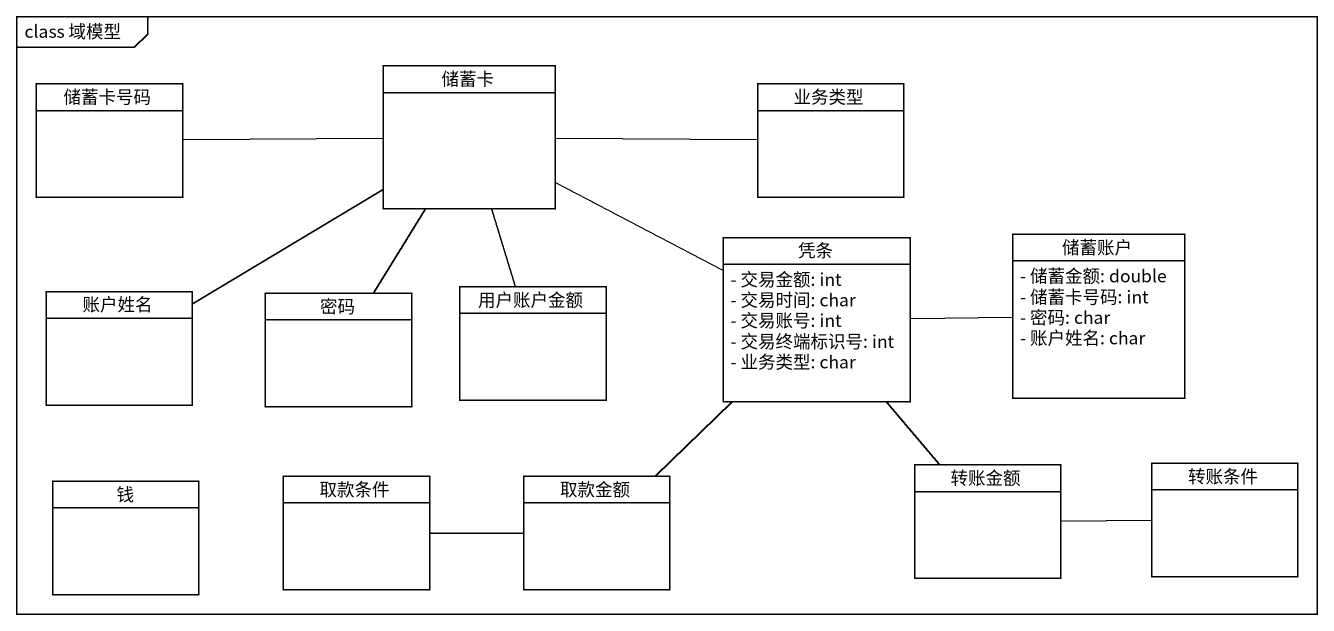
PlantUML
@startuml
mainframe class 域模型
hide circle
hide empty members
skinparam classAttributeIconSize 0
class 储蓄卡
class 储蓄卡号码
class 业务类型
class 账户姓名
class 密码
class 用户账户金额
class 凭条 {
  - 交易金额: int
  - 交易时间: char
  - 交易账号: int
  - 交易终端标识号: int
  - 业务类型: char
}
class 储蓄账户 {
  - 储蓄金额: double
  - 储蓄卡号码: int
  - 密码: char
  - 账户姓名: char
}
class 钱
class 取款条件
class 取款金额
class 转账金额
class 转账条件
储蓄卡 -left- 储蓄卡号码
储蓄卡 -right- 业务类型
储蓄卡 -- 账户姓名
储蓄卡 -- 密码
储蓄卡 -- 用户账户金额
储蓄卡 -right- 凭条
凭条 -right- 储蓄账户
凭条 -- 取款金额
凭条 -- 转账金额
取款金额 -left- 取款条件
转账金额 -right- 转账条件
@enduml
